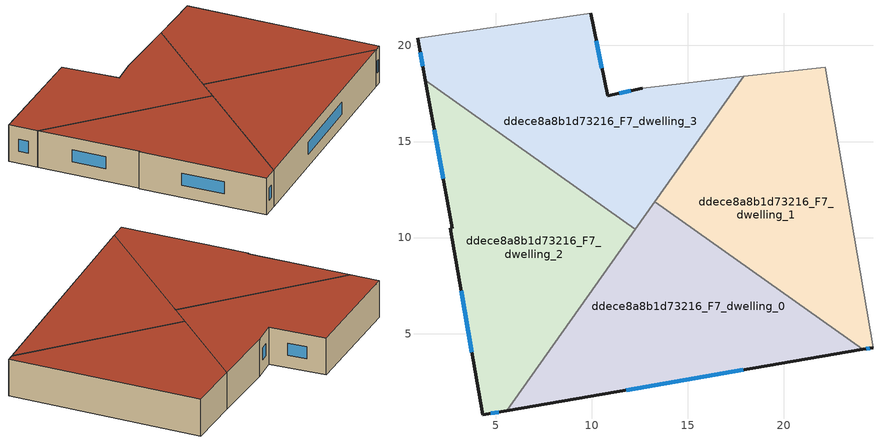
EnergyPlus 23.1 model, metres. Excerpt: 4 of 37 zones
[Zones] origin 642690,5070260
ddece8a8b1d73216_F7_dwelling_0
 floor to ddece8a8b1d73216_F6_dwelling_0 (EU_floor_Construction): 24.11,4.18 5.56,0.99 13.28,11.87 z21
 wall outside (EU_wall_Construction): 5.56,0.99 24.11,4.18 z21:24
 wall to ddece8a8b1d73216_F7_dwelling_1 (EU_wall_Construction): 24.11,4.18 13.28,11.87 z21:24
 wall to ddece8a8b1d73216_F7_dwelling_2 (EU_wall_Construction): 12.26,10.42 5.56,0.99 z21:24
 wall to ddece8a8b1d73216_F7_dwelling_3 (EU_wall_Construction): 13.28,11.87 12.26,10.42 z21:24
 window (EU_Window_Construction): 11.78,2.06 17.89,3.11 z22.01:22.99
 roof outside (EU_roof_Construction): 24.11,4.18 13.28,11.87 5.56,0.99 z24
ddece8a8b1d73216_F7_dwelling_1
 floor to ddece8a8b1d73216_F6_dwelling_1 (EU_floor_Construction): 22.14,18.88 24.63,4.27 24.11,4.18 13.28,11.87 17.91,18.39 z21
 wall outside (EU_wall_Construction): 24.11,4.18 24.63,4.27 z21:24
 wall adiabatic (EU_wall_Construction): 24.63,4.27 22.14,18.88 17.91,18.39 z21:24
 wall to ddece8a8b1d73216_F7_dwelling_3 (EU_wall_Construction): 17.91,18.39 13.28,11.87 z21:24
 window (EU_Window_Construction): 24.28,4.21 24.46,4.24 z22.01:22.99
 roof outside (EU_roof_Construction): 24.63,4.27 22.14,18.88 17.91,18.39 13.28,11.87 24.11,4.18 z24
ddece8a8b1d73216_F7_dwelling_2
 floor to ddece8a8b1d73216_F6_dwelling_2 (EU_floor_Construction): 12.26,10.42 5.56,0.99 4.32,0.77 2.62,10.48 2.72,10.48 1.32,18.19 z21
 wall outside (EU_wall_Construction): 1.32,18.19 2.72,10.48 2.62,10.48 4.32,0.77 5.56,0.99 z21:24
 wall to ddece8a8b1d73216_F7_dwelling_3 (EU_wall_Construction): 12.26,10.42 1.32,18.19 z21:24
 window (EU_Window_Construction): 1.79,15.6 2.25,13.06 / 4.73,0.84 5.14,0.91 / 3.19,7.22 3.75,4.03 z22.01:22.99
 roof outside (EU_roof_Construction): 5.56,0.99 12.26,10.42 1.32,18.19 2.72,10.48 2.62,10.48 4.32,0.77 z24
ddece8a8b1d73216_F7_dwelling_3
 floor to ddece8a8b1d73216_F6_dwelling_3 (EU_floor_Construction): 17.91,18.39 12.26,10.42 1.32,18.19 0.92,20.39 9.93,21.68 10.83,17.38 12.63,17.78 z21
 wall outside (EU_wall_Construction): 0.92,20.39 1.32,18.19 / 12.63,17.78 10.83,17.38 9.93,21.68 z21:24
 wall adiabatic (EU_wall_Construction): 9.93,21.68 0.92,20.39 / 17.91,18.39 12.63,17.78 z21:24
 window (EU_Window_Construction): 1.05,19.65 1.19,18.93 / 10.53,18.82 10.23,20.24 / 12.02,17.65 11.43,17.52 z22.01:22.99
 roof outside (EU_roof_Construction): 12.26,10.42 17.91,18.39 12.63,17.78 10.83,17.38 9.93,21.68 0.92,20.39 1.32,18.19 z24
[Building]
EU S2 Campaign: North Axis=0; Terrain=City; Solar Distribution=FullExterior
[Site:Location]
Lyon-Bron: Latitude=45.75; Longitude=5; Time Zone=1; Elevation=198
[SizingPeriod:WeatherFileDays]
AnnualSizingPeriod: Begin Month=1; Begin Day of Month=1; End Month=12; End Day of Month=31; Day of Week for Start Day=Monday; Use Weather File Daylight Saving Period=No; Use Weather File Rain and Snow Indicators=No
[MATERIAL]
EU_InternalMass_Material: Roughness=MediumRough; Thickness=0.1; Conductivity=1; Density=1800; Specific Heat=900; Thermal Absorptance=0.9; Solar Absorptance=0.7; Visible Absorptance=0.7
[MATERIAL:NOMASS] Roughness=MediumRough; Thermal Absorptance=0.9; Solar Absorptance=0.7; Visible Absorptance=0.7
Name | Thermal Resistance
EU_wall_NoMass | 2.13739
EU_roof_NoMass | 2.58516
EU_floor_NoMass | 2.09377
[WINDOWMATERIAL:SIMPLEGLAZINGSYSTEM]
EU_Window_SimpleGlazing: UFactor=1.70574; Solar Heat Gain Coefficient=0.63; Visible Transmittance=0.63
[CONSTRUCTION]
EU_wall_Construction: EU_wall_NoMass
EU_roof_Construction: EU_roof_NoMass
EU_floor_Construction: EU_floor_NoMass
EU_Window_Construction: EU_Window_SimpleGlazing
EU_InternalMass_Construction: EU_InternalMass_Material
[ZONE] Type=1; Multiplier=1; Ceiling Height=autocalculate; Floor Area=autocalculate; Part of Total Floor Area=Yes
Name | Volume
ddece8a8b1d73216_F7_dwelling_0 | 265.809
ddece8a8b1d73216_F7_dwelling_1 | 265.81
ddece8a8b1d73216_F7_dwelling_2 | 265.792
ddece8a8b1d73216_F7_dwelling_3 | 265.813
[INTERNALMASS] Construction=EU_InternalMass_Construction
Name | Zone or ZoneList | Surface Area
ddece8a8b1d73216_F7_dwelling_0_EU_InternalMass | ddece8a8b1d73216_F7_dwelling_0 | 88.603
ddece8a8b1d73216_F7_dwelling_1_EU_InternalMass | ddece8a8b1d73216_F7_dwelling_1 | 88.6034
ddece8a8b1d73216_F7_dwelling_2_EU_InternalMass | ddece8a8b1d73216_F7_dwelling_2 | 88.5973
ddece8a8b1d73216_F7_dwelling_3_EU_InternalMass | ddece8a8b1d73216_F7_dwelling_3 | 88.6043
[OTHEREQUIPMENT] Fuel Type=Electricity; Design Level Calculation Method=Watts/Area; Power per Zone Floor Area=1; Fraction Latent=0; Fraction Radiant=0; Fraction Lost=0; Carbon Dioxide Generation Rate=0; EndUse Subcategory=EU_Step8_InternalGains
Name | Zone or ZoneList or Space or SpaceList | Schedule
EU_Step8_InternalGain_ddece8a8b1d73216_F7_dwelling_0_f000 | ddece8a8b1d73216_F7_dwelling_0 | EU_Step8_GainSchedule_ddece8a8b1d73216_F7_dwelling_0_f000
EU_Step8_InternalGain_ddece8a8b1d73216_F7_dwelling_1_f000 | ddece8a8b1d73216_F7_dwelling_1 | EU_Step8_GainSchedule_ddece8a8b1d73216_F7_dwelling_1_f000
EU_Step8_InternalGain_ddece8a8b1d73216_F7_dwelling_2_f000 | ddece8a8b1d73216_F7_dwelling_2 | EU_Step8_GainSchedule_ddece8a8b1d73216_F7_dwelling_2_f000
EU_Step8_InternalGain_ddece8a8b1d73216_F7_dwelling_3_f000 | ddece8a8b1d73216_F7_dwelling_3 | EU_Step8_GainSchedule_ddece8a8b1d73216_F7_dwelling_3_f000
[ZONEVENTILATION:DESIGNFLOWRATE] Schedule=EU_AlwaysOn; Design Flow Rate Calculation Method=AirChanges/Hour; Air Changes per Hour=0.487355; Ventilation Type=Natural; Fan Pressure Rise=0; Fan Total Efficiency=1; Constant Term Coefficient=1; Temperature Term Coefficient=0; Velocity Term Coefficient=0; Velocity Squared Term Coefficient=0; Minimum Indoor Temperature=-100; Maximum Indoor Temperature=100; Delta Temperature=-100; Minimum Outdoor Temperature=-100; Maximum Outdoor Temperature=100; Maximum Wind Speed=40
Name | Zone or ZoneList or Space or SpaceList
EU_ConstantAir_ddece8a8b1d73216_F7_dwelling_0 | ddece8a8b1d73216_F7_dwelling_0
EU_ConstantAir_ddece8a8b1d73216_F7_dwelling_1 | ddece8a8b1d73216_F7_dwelling_1
EU_ConstantAir_ddece8a8b1d73216_F7_dwelling_2 | ddece8a8b1d73216_F7_dwelling_2
EU_ConstantAir_ddece8a8b1d73216_F7_dwelling_3 | ddece8a8b1d73216_F7_dwelling_3
[HVACTEMPLATE:THERMOSTAT] Constant Heating Setpoint=20; Constant Cooling Setpoint=50
EU_HeatOnly_ddece8a8b1d73216_F0_dwelling_0; EU_HeatOnly_ddece8a8b1d73216_F0_dwelling_1; EU_HeatOnly_ddece8a8b1d73216_F0_dwelling_2; EU_HeatOnly_ddece8a8b1d73216_F0_dwelling_3; EU_HeatOnly_ddece8a8b1d73216_F0_dwelling_4; EU_HeatOnly_ddece8a8b1d73216_F1_dwelling_0; EU_HeatOnly_ddece8a8b1d73216_F1_dwelling_1; EU_HeatOnly_ddece8a8b1d73216_F1_dwelling_2; EU_HeatOnly_ddece8a8b1d73216_F1_dwelling_3; EU_HeatOnly_ddece8a8b1d73216_F1_dwelling_4; EU_HeatOnly_ddece8a8b1d73216_F2_dwelling_0; EU_HeatOnly_ddece8a8b1d73216_F2_dwelling_1; EU_HeatOnly_ddece8a8b1d73216_F2_dwelling_2; EU_HeatOnly_ddece8a8b1d73216_F2_dwelling_3; EU_HeatOnly_ddece8a8b1d73216_F2_dwelling_4; EU_HeatOnly_ddece8a8b1d73216_F3_dwelling_0; EU_HeatOnly_ddece8a8b1d73216_F3_dwelling_1; EU_HeatOnly_ddece8a8b1d73216_F3_dwelling_2; EU_HeatOnly_ddece8a8b1d73216_F3_dwelling_3; EU_HeatOnly_ddece8a8b1d73216_F3_dwelling_4; EU_HeatOnly_ddece8a8b1d73216_F4_dwelling_0; EU_HeatOnly_ddece8a8b1d73216_F4_dwelling_1; EU_HeatOnly_ddece8a8b1d73216_F4_dwelling_2; EU_HeatOnly_ddece8a8b1d73216_F4_dwelling_3; EU_HeatOnly_ddece8a8b1d73216_F4_dwelling_4; EU_HeatOnly_ddece8a8b1d73216_F5_dwelling_0; EU_HeatOnly_ddece8a8b1d73216_F5_dwelling_1; EU_HeatOnly_ddece8a8b1d73216_F5_dwelling_2; EU_HeatOnly_ddece8a8b1d73216_F5_dwelling_3; EU_HeatOnly_ddece8a8b1d73216_F6_dwelling_0; EU_HeatOnly_ddece8a8b1d73216_F6_dwelling_1; EU_HeatOnly_ddece8a8b1d73216_F6_dwelling_2; EU_HeatOnly_ddece8a8b1d73216_F6_dwelling_3; EU_HeatOnly_ddece8a8b1d73216_F7_dwelling_0; EU_HeatOnly_ddece8a8b1d73216_F7_dwelling_1; EU_HeatOnly_ddece8a8b1d73216_F7_dwelling_2; EU_HeatOnly_ddece8a8b1d73216_F7_dwelling_3
[HVACTEMPLATE:ZONE:IDEALLOADSAIRSYSTEM] System Availability Schedule=EU_AlwaysOn; Maximum Heating Supply Air Temperature=50; Minimum Cooling Supply Air Temperature=13; Maximum Heating Supply Air Humidity Ratio=0.0156; Minimum Cooling Supply Air Humidity Ratio=0.0077; Heating Limit=NoLimit; Cooling Limit=NoLimit; Heating Availability Schedule=EU_AlwaysOn; Cooling Availability Schedule=EU_CoolingOff; Dehumidification Control Type=ConstantSensibleHeatRatio; Cooling Sensible Heat Ratio=0.7; Dehumidification Setpoint=60; Humidification Control Type=None; Humidification Setpoint=30; Outdoor Air Method=None; Outdoor Air Flow Rate per Person=0.00944; Outdoor Air Flow Rate per Zone Floor Area=0; Outdoor Air Flow Rate per Zone=0; Demand Controlled Ventilation Type=None; Outdoor Air Economizer Type=NoEconomizer; Heat Recovery Type=None; Sensible Heat Recovery Effectiveness=0.7; Latent Heat Recovery Effectiveness=0.65
Name | Template Thermostat
ddece8a8b1d73216_F7_dwelling_0 | EU_HeatOnly_ddece8a8b1d73216_F7_dwelling_0
ddece8a8b1d73216_F7_dwelling_1 | EU_HeatOnly_ddece8a8b1d73216_F7_dwelling_1
ddece8a8b1d73216_F7_dwelling_2 | EU_HeatOnly_ddece8a8b1d73216_F7_dwelling_2
ddece8a8b1d73216_F7_dwelling_3 | EU_HeatOnly_ddece8a8b1d73216_F7_dwelling_3
[SIZING:ZONE] Zone Cooling Design Supply Air Temperature Input Method=SupplyAirTemperature; Zone Cooling Design Supply Air Temperature=13; Zone Heating Design Supply Air Temperature Input Method=SupplyAirTemperature; Zone Heating Design Supply Air Temperature=50; Zone Cooling Design Supply Air Humidity Ratio=0.008; Zone Heating Design Supply Air Humidity Ratio=0.008; Cooling Design Air Flow Method=DesignDay; Cooling Design Air Flow Rate=0; Cooling Minimum Air Flow per Zone Floor Area=0.000762; Cooling Minimum Air Flow=0; Cooling Minimum Air Flow Fraction=0.2; Heating Design Air Flow Method=DesignDay; Heating Design Air Flow Rate=0; Heating Maximum Air Flow per Zone Floor Area=0.002032; Heating Maximum Air Flow=0.141576; Heating Maximum Air Flow Fraction=0.3; Account for Dedicated Outdoor Air System=No; Dedicated Outdoor Air System Control Strategy=NeutralSupplyAir; Dedicated Outdoor Air Low Setpoint Temperature for Design=autosize; Dedicated Outdoor Air High Setpoint Temperature for Design=autosize; Zone Load Sizing Method=Sensible Load Only No Latent Load; Zone Latent Cooling Design Supply Air Humidity Ratio Input Method=HumidityRatioDifference; Zone Cooling Design Supply Air Humidity Ratio Difference=0.005; Zone Latent Heating Design Supply Air Humidity Ratio Input Method=HumidityRatioDifference; Zone Humidification Design Supply Air Humidity Ratio Difference=0.005
ddece8a8b1d73216_F7_dwelling_0; ddece8a8b1d73216_F7_dwelling_1; ddece8a8b1d73216_F7_dwelling_2; ddece8a8b1d73216_F7_dwelling_3
[SCHEDULE:CONSTANT]
Name | Hourly Value
EU_AlwaysOn | 1
EU_CoolingOff | 0
[SCHEDULE:FILE] Column Number=1; Rows to Skip at Top=0; Number of Hours of Data=8760; Column Separator=Comma; Interpolate to Timestep=No; Minutes per Item=60; Adjust Schedule for Daylight Savings=Yes
Name | File
EU_Step8_GainSchedule_ddece8a8b1d73216_F7_dwelling_0_f000 | ../../schedules/ddece8a8b1d73216/ddece8a8b1d73216_F7_dwelling_0_f000_gain.csv
EU_Step8_GainSchedule_ddece8a8b1d73216_F7_dwelling_1_f000 | ../../schedules/ddece8a8b1d73216/ddece8a8b1d73216_F7_dwelling_1_f000_gain.csv
EU_Step8_GainSchedule_ddece8a8b1d73216_F7_dwelling_2_f000 | ../../schedules/ddece8a8b1d73216/ddece8a8b1d73216_F7_dwelling_2_f000_gain.csv
EU_Step8_GainSchedule_ddece8a8b1d73216_F7_dwelling_3_f000 | ../../schedules/ddece8a8b1d73216/ddece8a8b1d73216_F7_dwelling_3_f000_gain.csv
